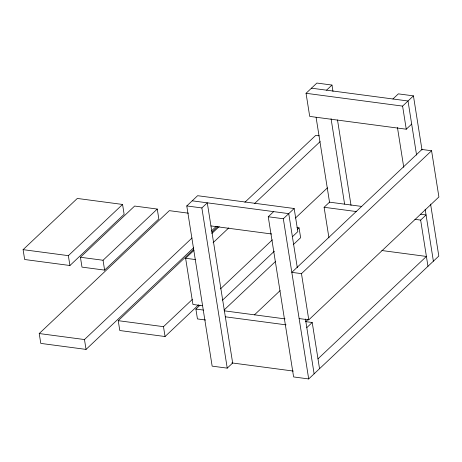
<?xml version="1.0" encoding="UTF-8"?>
<svg xmlns="http://www.w3.org/2000/svg" width="462" height="462" viewBox="0 0 462 462"><rect width="100%" height="100%" fill="white"/><g stroke="black" fill="none" stroke-linecap="round" stroke-linejoin="round"><path stroke-width="0.69" d="M23.1 249.653L77.316 198.446L122.569 204.452L124.128 214.31L69.918 265.511L24.659 259.511L23.1 249.653L68.359 255.653L122.569 204.452M80.423 257.259L134.638 206.052L157.265 209.055L158.824 218.913L104.614 270.114L81.988 267.117L80.423 257.259L103.049 260.256L157.265 209.055M193.59 247.828L86.042 349.405L40.783 343.399L39.224 333.541L169.335 210.655L188.427 213.19M186.781 205.942L201.865 207.94L207.288 202.824L232.657 363.017L227.235 368.139L212.15 366.135L186.781 205.942L197.62 195.703L294.167 208.512L297.828 231.612L292.406 236.735M411.677 124.087L406.254 129.21L309.707 116.401L306.046 93.295L316.892 83.056L331.976 85.06L332.992 91.464M326.553 90.177L331.976 85.06M39.224 333.541L84.477 339.547L192.03 237.97M211.429 230.977L216.152 226.519M198.573 304.868L165.05 336.527L119.791 330.526L118.232 320.668L193.659 249.428M211.989 232.115L217.752 226.675M202.587 305.752L192.937 304.475L185.614 258.264L194.011 250.335M211.85 233.489L219.19 226.553M244.9 202.269L315.725 135.378L319.173 135.834M213.109 242.7L228.846 227.83M254.556 203.551L320.137 141.615M430.578 204.083L438.808 256.058L308.697 378.944L293.613 376.94L268.243 216.747L273.66 211.631M392.931 98.984L398.354 93.861L413.438 95.865L422.008 149.977M118.232 320.668L163.484 326.669L192.296 299.463M268.243 216.747L283.327 218.751L294.167 208.512M306.046 93.295L402.593 106.104L413.438 95.865M205.677 320.022L197.447 318.93L195.888 309.072L200.081 305.111M220.426 288.906L272.366 239.853M295.449 218.052L327.454 187.826M222.505 300.179L274.422 251.143M297.493 229.354L299.064 227.87L300.629 237.728L293.289 244.658M328.944 237.849L324.099 207.282L329.522 202.16L361.706 206.427M224.07 310.037L275.456 261.498M254.435 314.87L280.099 290.627M431.583 150.751L421.927 149.469L291.817 272.355L301.472 273.637L431.583 150.751L438.9 196.956L308.789 319.843L299.133 318.561M305.723 321.673L307.819 319.698M306.803 327.616L312.22 322.493L319.542 368.705M414.928 219.329L420.645 220.091L426.068 214.969L420.345 214.212M317.977 358.847L426.403 256.439L381.855 250.531M311.469 88.178L408.015 100.987L416.585 155.093M324.099 207.282L356.283 211.55M192.204 200.82L288.744 213.629L297.314 267.741M297.008 227.593L299.064 227.87M210.88 225.918L271.668 233.986M185.614 258.264L195.27 259.546M224.255 310.822L285.048 318.89M305.786 321.639L312.22 322.493M195.888 309.072L203.43 310.071M225.271 316.799L286.059 324.861M231.878 362.913L293.382 371.073M425.156 209.205L433.385 261.18M402.593 106.104L406.254 129.21M420.645 220.091L427.968 266.297M397.441 127.46L403.753 167.331M337.503 119.947L351.033 205.382M331.063 118.659L344.6 204.094M316.095 117.365L329.625 202.806M301.472 273.637L308.789 319.843M305.434 318.999L314.12 373.822M283.327 218.751L308.697 378.944M201.865 207.94L227.235 368.139M163.484 326.669L165.05 336.527M103.049 260.256L104.614 270.114M84.477 339.547L86.042 349.405M68.359 255.653L69.918 265.511"/></g></svg>
